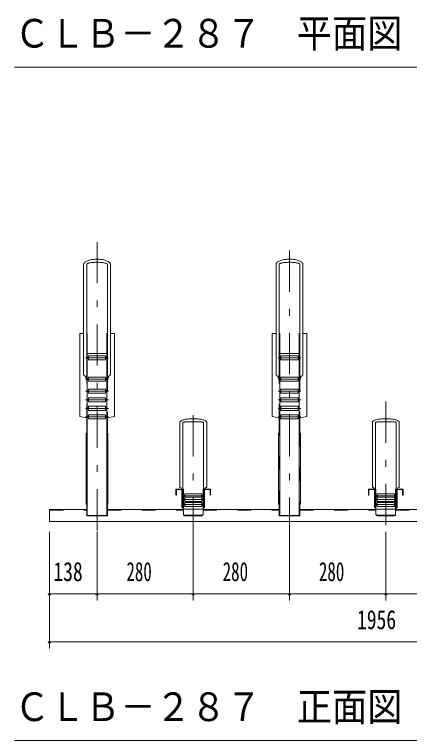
# Model space of a CAD drawing. Units: millimetres, scale not verified. Extents: x -5940 to 5940, y -6448 to 6448.
# Drawn here: x -1538 to -389, y 2163 to 4278 of the extents above; entities that cross this region are included whole.
import ezdxf
from ezdxf.enums import TextEntityAlignment as Align

# ---------------------------------------------------------------- set-up
doc = ezdxf.new("R2010")
doc.units = ezdxf.units.MM
doc.header["$LTSCALE"] = 10
doc.linetypes.add('USER2', pattern=[10, 4, -6])
doc.linetypes.add('USER3', pattern=[24, 12, -5, 2, -5])
for name, color, linetype, lineweight in [('0-2_2-0BOLD', 7, 'Continuous', 18), ('0-3_2-1HIDDEN', 3, 'USER2', 18), ('0-4_2-2CENTER', 3, 'USER3', 18), ('0-5_2-5DIM', 3, 'Continuous', 18)]:
    doc.layers.add(name, color=color, linetype=linetype, lineweight=lineweight)
doc.styles.add('ＭＳ ゴシック', font='')
doc.styles.get('ＭＳ ゴシック').set_extended_font_data('MS Gothic')

msp = doc.modelspace()

# ---------------------------------------------------------------- linework, layer by layer
at = {"layer": '0-2_2-0BOLD'}
for p, q in [((-1269.68, 3291.17), (-1326.48, 3291.17)), ((-1326.48, 3280.28), (-1323.08, 3280.28)), ((-1269.68, 3280.28), (-1273.08, 3280.28)), ((-766.48, 3291.17), (-709.68, 3291.17)), ((-766.48, 3280.28), (-763.08, 3280.28)), ((-709.68, 3280.28), (-713.08, 3280.28)), ((-1323.08, 3276.28), (-1326.48, 3276.28)), ((-1273.08, 3276.28), (-1269.68, 3276.28)), ((-763.08, 3276.28), (-766.48, 3276.28)), ((-713.08, 3276.28), (-709.68, 3276.28)), ((-1326.48, 3217.98), (-1323.08, 3217.98)), ((-1269.68, 3217.98), (-1273.08, 3217.98)), ((-766.48, 3217.98), (-763.08, 3217.98)), ((-709.68, 3217.98), (-713.08, 3217.98)), ((-1323.08, 3213.98), (-1326.48, 3213.98)), ((-1273.08, 3213.98), (-1269.68, 3213.98)), ((-763.08, 3213.98), (-766.48, 3213.98)), ((-713.08, 3213.98), (-709.68, 3213.98)), ((-1326.48, 3183.1), (-1323.08, 3183.1)), ((-1323.08, 3179.1), (-1326.48, 3179.1)), ((-1269.68, 3183.1), (-1273.08, 3183.1)), ((-1273.08, 3179.1), (-1269.68, 3179.1)), ((-766.48, 3183.1), (-763.08, 3183.1)), ((-763.08, 3179.1), (-766.48, 3179.1)), ((-709.68, 3183.1), (-713.08, 3183.1)), ((-713.08, 3179.1), (-709.68, 3179.1)), ((-1326.48, 3158.06), (-1323.08, 3158.06)), ((-1323.08, 3154.06), (-1326.48, 3154.06)), ((-1269.68, 3158.06), (-1273.08, 3158.06)), ((-1273.08, 3154.06), (-1269.68, 3154.06)), ((-766.48, 3158.06), (-763.08, 3158.06)), ((-763.08, 3154.06), (-766.48, 3154.06)), ((-709.68, 3158.06), (-713.08, 3158.06)), ((-713.08, 3154.06), (-709.68, 3154.06)), ((-1326.48, 3133.01), (-1323.08, 3133.01)), ((-1269.68, 3133.01), (-1273.08, 3133.01)), ((-766.48, 3133.01), (-763.08, 3133.01)), ((-709.68, 3133.01), (-713.08, 3133.01)), ((-1323.08, 3129.01), (-1326.48, 3129.01)), ((-1273.08, 3129.01), (-1269.68, 3129.01)), ((-763.08, 3129.01), (-766.48, 3129.01)), ((-713.08, 3129.01), (-709.68, 3129.01)), ((-1326.48, 3103.55), (-1328.08, 3103.55)), ((-1326.48, 3107.97), (-1323.08, 3107.97)), ((-1323.08, 3103.97), (-1326.48, 3103.97)), ((-1273.08, 3107.97), (-1269.68, 3107.97)), ((-1269.68, 3103.97), (-1273.08, 3103.97)), ((-1268.08, 3103.55), (-1269.68, 3103.55)), ((-768.08, 3103.55), (-766.48, 3103.55)), ((-763.08, 3107.97), (-766.48, 3107.97)), ((-766.48, 3103.97), (-763.08, 3103.97)), ((-709.68, 3107.97), (-713.08, 3107.97)), ((-713.08, 3103.97), (-709.68, 3103.97)), ((-709.68, 3103.55), (-708.08, 3103.55)), ((-1266.48, 3058.83), (-1269.68, 3058.83)), ((-1048.08, 2895.86), (-1066.88, 2895.86)), ((-1046.48, 2877.86), (-1043.08, 2877.86)), ((-989.68, 2877.86), (-993.08, 2877.86)), ((-988.08, 2894.26), (-988.08, 2837.46)), ((-483.08, 2877.86), (-486.48, 2877.86)), ((-429.68, 2877.86), (-433.08, 2877.86)), ((-428.08, 2895.86), (-409.28, 2895.86)), ((-409.28, 2877.86), (-409.28, 2894.26)), ((-1043.08, 2873.86), (-1046.48, 2873.86)), ((-1046.48, 2867.86), (-1043.08, 2867.86)), ((-1043.08, 2863.86), (-1046.48, 2863.86)), ((-1043.08, 2871.86), (-993.08, 2871.86)), ((-993.08, 2873.86), (-989.68, 2873.86)), ((-993.08, 2867.86), (-989.68, 2867.86)), ((-989.68, 2863.86), (-993.08, 2863.86)), ((-486.48, 2873.86), (-483.08, 2873.86)), ((-483.08, 2867.86), (-486.48, 2867.86)), ((-486.48, 2863.86), (-483.08, 2863.86)), ((-483.08, 2871.86), (-433.08, 2871.86)), ((-433.08, 2873.86), (-429.68, 2873.86)), ((-433.08, 2867.86), (-429.68, 2867.86)), ((-429.68, 2863.86), (-433.08, 2863.86)), ((-1329.68, 2851.43), (-1326.48, 2851.43)), ((-1046.48, 2835.86), (-1268.08, 2835.86)), ((-1043.08, 2852.86), (-1046.48, 2852.86)), ((-1046.48, 2848.86), (-1043.08, 2848.86)), ((-989.68, 2837.46), (-1046.48, 2837.46)), ((-989.68, 2852.86), (-993.08, 2852.86)), ((-993.08, 2848.86), (-989.68, 2848.86)), ((-768.08, 2835.86), (-989.68, 2835.86)), ((-766.48, 2851.43), (-769.68, 2851.43)), ((-768.08, 2817.8), (-768.08, 2851.43)), ((-486.48, 2835.86), (-708.08, 2835.86)), ((-483.08, 2852.86), (-486.48, 2852.86)), ((-486.48, 2848.86), (-483.08, 2848.86)), ((-429.68, 2837.46), (-486.48, 2837.46)), ((-433.08, 2852.86), (-429.68, 2852.86)), ((-429.68, 2848.86), (-433.08, 2848.86)), ((-208.08, 2835.86), (-429.68, 2835.86))]:
    msp.add_line(p, q, dxfattribs=at)
for points in [[(-1337.08, 3229.7), (-1337.08, 3550.49), (-1336.93, 3551.81), (-1336.49, 3553.12), (-1335.75, 3554.4), (-1334.73, 3555.66), (-1333.43, 3556.88), (-1331.86, 3558.05), (-1330.03, 3559.16), (-1327.96, 3560.2), (-1325.66, 3561.17), (-1323.15, 3562.06), (-1320.45, 3562.87), (-1317.58, 3563.57), (-1314.56, 3564.18), (-1311.42, 3564.69), (-1308.18, 3565.08), (-1304.85, 3565.37), (-1301.48, 3565.54), (-1298.08, 3565.6), (-1294.68, 3565.54), (-1291.31, 3565.37), (-1287.99, 3565.08), (-1284.74, 3564.69), (-1281.6, 3564.18), (-1278.58, 3563.57), (-1275.71, 3562.87), (-1273.01, 3562.06), (-1270.5, 3561.17), (-1268.21, 3560.2), (-1266.14, 3559.16), (-1264.31, 3558.05), (-1262.74, 3556.88), (-1261.43, 3555.66), (-1260.41, 3554.4), (-1259.67, 3553.12), (-1259.23, 3551.81), (-1259.08, 3550.49), (-1259.08, 3229.7)], [(-1268.08, 3221.06), (-1268.08, 3550.49), (-1268.2, 3551.02), (-1268.54, 3551.55), (-1269.1, 3552.07), (-1269.89, 3552.58), (-1270.89, 3553.07), (-1272.1, 3553.55), (-1273.51, 3553.99), (-1275.1, 3554.42), (-1276.87, 3554.81), (-1278.8, 3555.17), (-1280.87, 3555.49), (-1283.08, 3555.78), (-1285.4, 3556.03), (-1287.82, 3556.23), (-1290.32, 3556.39), (-1292.87, 3556.5), (-1295.47, 3556.57), (-1298.08, 3556.6), (-1300.7, 3556.57), (-1303.29, 3556.5), (-1305.85, 3556.39), (-1308.34, 3556.23), (-1310.76, 3556.03), (-1313.08, 3555.78), (-1315.29, 3555.49), (-1317.37, 3555.17), (-1319.3, 3554.81), (-1321.06, 3554.42), (-1322.66, 3553.99), (-1324.06, 3553.55), (-1325.27, 3553.07), (-1326.27, 3552.58), (-1327.06, 3552.07), (-1327.63, 3551.55), (-1327.97, 3551.02), (-1328.08, 3550.49), (-1328.08, 3221.06)], [(-699.08, 3229.7), (-699.08, 3550.49), (-699.23, 3551.81), (-699.67, 3553.12), (-700.41, 3554.4), (-701.43, 3555.66), (-702.74, 3556.88), (-704.31, 3558.05), (-706.13, 3559.16), (-708.21, 3560.2), (-710.5, 3561.17), (-713.01, 3562.06), (-715.71, 3562.87), (-718.58, 3563.57), (-721.6, 3564.18), (-724.74, 3564.69), (-727.99, 3565.08), (-731.31, 3565.37), (-734.68, 3565.54), (-738.08, 3565.6), (-741.48, 3565.54), (-744.85, 3565.37), (-748.18, 3565.08), (-751.42, 3564.69), (-754.56, 3564.18), (-757.58, 3563.57), (-760.45, 3562.87), (-763.15, 3562.06), (-765.66, 3561.17), (-767.96, 3560.2), (-770.03, 3559.16), (-771.86, 3558.05), (-773.43, 3556.88), (-774.73, 3555.66), (-775.75, 3554.4), (-776.49, 3553.12), (-776.93, 3551.81), (-777.08, 3550.49), (-777.08, 3229.7)], [(-768.08, 3221.06), (-768.08, 3550.49), (-767.97, 3551.02), (-767.63, 3551.55), (-767.06, 3552.07), (-766.27, 3552.58), (-765.27, 3553.07), (-764.06, 3553.55), (-762.66, 3553.99), (-761.06, 3554.42), (-759.3, 3554.81), (-757.37, 3555.17), (-755.29, 3555.49), (-753.08, 3555.78), (-750.76, 3556.03), (-748.34, 3556.23), (-745.85, 3556.39), (-743.29, 3556.5), (-740.7, 3556.57), (-738.08, 3556.6), (-735.47, 3556.57), (-732.87, 3556.5), (-730.32, 3556.39), (-727.82, 3556.23), (-725.4, 3556.03), (-723.08, 3555.78), (-720.87, 3555.49), (-718.8, 3555.17), (-716.87, 3554.81), (-715.1, 3554.42), (-713.51, 3553.99), (-712.1, 3553.55), (-710.89, 3553.07), (-709.89, 3552.58), (-709.1, 3552.07), (-708.54, 3551.55), (-708.2, 3551.02), (-708.08, 3550.49), (-708.08, 3221.06)], [(-1328.08, 3058.83), (-1328.08, 3103.55), (-1348.48, 3107.49), (-1348.48, 3348.63), (-1337.08, 3348.63)], [(-1328.08, 3348.63), (-1326.48, 3348.63), (-1326.48, 2819.02), (-1269.68, 2819.02), (-1269.68, 3348.63), (-1268.08, 3348.63)], [(-1259.08, 3348.63), (-1247.68, 3348.63), (-1247.68, 3107.49), (-1268.08, 3103.55), (-1268.08, 3058.83)], [(-768.08, 3058.83), (-768.08, 3103.55), (-788.48, 3107.49), (-788.48, 3348.63), (-777.08, 3348.63)], [(-768.08, 3348.63), (-766.48, 3348.63), (-766.48, 2819.02), (-709.68, 2819.02), (-709.68, 3348.63), (-708.08, 3348.63)], [(-699.08, 3348.63), (-687.68, 3348.63), (-687.68, 3107.49), (-708.08, 3103.55), (-708.08, 3058.83)], [(-1331.08, 3221.06), (-1331.08, 3225.2), (-1332.58, 3225.2)], [(-1263.58, 3225.2), (-1265.08, 3225.2), (-1265.08, 3221.06)], [(-772.58, 3225.2), (-771.08, 3225.2), (-771.08, 3221.06)], [(-705.08, 3221.06), (-705.08, 3225.2), (-703.58, 3225.2)], [(-979.08, 2900.86), (-979.08, 3090.58), (-979.23, 3091.47), (-979.67, 3092.36), (-980.41, 3093.24), (-981.43, 3094.09), (-982.74, 3094.92), (-984.31, 3095.72), (-986.14, 3096.47), (-988.21, 3097.18), (-990.5, 3097.85), (-993.01, 3098.45), (-995.71, 3099), (-998.58, 3099.48), (-1001.6, 3099.89), (-1004.74, 3100.24), (-1007.99, 3100.51), (-1011.31, 3100.7), (-1014.68, 3100.82), (-1018.08, 3100.86), (-1021.48, 3100.82), (-1024.85, 3100.7), (-1028.18, 3100.51), (-1031.42, 3100.24), (-1034.56, 3099.89), (-1037.58, 3099.48), (-1040.45, 3099), (-1043.15, 3098.45), (-1045.66, 3097.85), (-1047.96, 3097.18), (-1050.03, 3096.47), (-1051.86, 3095.72), (-1053.43, 3094.92), (-1054.73, 3094.09), (-1055.75, 3093.24), (-1056.49, 3092.36), (-1056.93, 3091.47), (-1057.08, 3090.58), (-1057.08, 2900.86)], [(-969.28, 2895.86), (-988.08, 2895.86), (-988.08, 3090.58), (-988.2, 3090.69), (-988.54, 3090.8), (-989.1, 3090.91), (-989.89, 3091.01), (-990.89, 3091.12), (-992.1, 3091.22), (-993.51, 3091.31), (-995.1, 3091.4), (-996.87, 3091.48), (-998.8, 3091.56), (-1000.87, 3091.63), (-1003.08, 3091.69), (-1005.4, 3091.74), (-1007.82, 3091.78), (-1010.32, 3091.81), (-1012.87, 3091.84), (-1015.47, 3091.85), (-1018.08, 3091.86), (-1020.7, 3091.85), (-1023.29, 3091.84), (-1025.85, 3091.81), (-1028.34, 3091.78), (-1030.76, 3091.74), (-1033.08, 3091.69), (-1035.29, 3091.63), (-1037.37, 3091.56), (-1039.29, 3091.48), (-1041.06, 3091.4), (-1042.66, 3091.31), (-1044.06, 3091.22), (-1045.27, 3091.12), (-1046.27, 3091.01), (-1047.06, 3090.91), (-1047.63, 3090.8), (-1047.97, 3090.69), (-1048.08, 3090.58), (-1048.08, 2895.86)], [(-506.88, 2895.86), (-488.08, 2895.86), (-488.08, 3090.58), (-487.97, 3090.69), (-487.63, 3090.8), (-487.06, 3090.91), (-486.27, 3091.01), (-485.27, 3091.12), (-484.06, 3091.22), (-482.66, 3091.31), (-481.06, 3091.4), (-479.29, 3091.48), (-477.37, 3091.56), (-475.29, 3091.63), (-473.08, 3091.69), (-470.76, 3091.74), (-468.34, 3091.78), (-465.85, 3091.81), (-463.29, 3091.84), (-460.7, 3091.85), (-458.08, 3091.86), (-455.47, 3091.85), (-452.87, 3091.84), (-450.32, 3091.81), (-447.82, 3091.78), (-445.4, 3091.74), (-443.08, 3091.69), (-440.87, 3091.63), (-438.8, 3091.56), (-436.87, 3091.48), (-435.1, 3091.4), (-433.51, 3091.31), (-432.1, 3091.22), (-430.89, 3091.12), (-429.89, 3091.01), (-429.1, 3090.91), (-428.54, 3090.8), (-428.2, 3090.69), (-428.08, 3090.58), (-428.08, 2895.86)], [(-495.75, 3093.24), (-496.49, 3092.36), (-496.93, 3091.47), (-497.08, 3090.58), (-497.08, 2900.86)], [(-419.08, 2900.86), (-419.08, 3090.58), (-419.23, 3091.47), (-419.67, 3092.36), (-420.41, 3093.24), (-421.43, 3094.09), (-422.74, 3094.92), (-424.31, 3095.72), (-426.14, 3096.47), (-428.21, 3097.18), (-430.5, 3097.85), (-433.01, 3098.45), (-435.71, 3099), (-438.58, 3099.48), (-441.6, 3099.89), (-444.74, 3100.24), (-447.99, 3100.51), (-451.31, 3100.7), (-454.68, 3100.82), (-458.08, 3100.86), (-461.48, 3100.82), (-464.85, 3100.7), (-468.18, 3100.51), (-471.42, 3100.24), (-474.56, 3099.89), (-477.58, 3099.48), (-480.45, 3099), (-483.15, 3098.45), (-485.66, 3097.85), (-487.96, 3097.18), (-490.03, 3096.47), (-491.86, 3095.72), (-493.43, 3094.92), (-494.73, 3094.09), (-495.75, 3093.24)], [(-1329.68, 2851.43), (-1329.68, 3058.83), (-1326.48, 3058.83)], [(-1266.48, 3058.83), (-1266.48, 2851.43), (-1269.68, 2851.43)], [(-769.68, 2851.43), (-769.68, 3058.83), (-766.48, 3058.83)], [(-709.68, 3058.83), (-706.48, 3058.83), (-706.48, 2851.43), (-709.68, 2851.43)], [(-1066.88, 2894.26), (-1066.88, 2877.86), (-1068.48, 2877.86), (-1068.48, 2894.26)], [(-1066.88, 2894.26), (-1048.08, 2894.26), (-1048.08, 2837.46)], [(-1048.08, 2841.86), (-1051.08, 2841.86), (-1051.08, 2894.26)], [(-1046.48, 2894.26), (-1046.48, 2821.71), (-1046.46, 2821.41), (-1046.41, 2821.1), (-1046.31, 2820.8), (-1046.18, 2820.51), (-1046.01, 2820.22), (-1045.81, 2819.95), (-1045.58, 2819.69), (-1045.31, 2819.44), (-1045.02, 2819.21), (-1044.7, 2819.01), (-1044.35, 2818.82), (-1043.98, 2818.65), (-1043.59, 2818.51), (-1043.19, 2818.39), (-1042.78, 2818.3), (-1042.35, 2818.23), (-1041.92, 2818.19), (-1041.48, 2818.18), (-994.68, 2818.18), (-994.25, 2818.19), (-993.81, 2818.23), (-993.39, 2818.3), (-992.97, 2818.39), (-992.57, 2818.51), (-992.18, 2818.65), (-991.81, 2818.82), (-991.47, 2819.01), (-991.15, 2819.21), (-990.85, 2819.44), (-990.59, 2819.69), (-990.35, 2819.95), (-990.15, 2820.22), (-989.98, 2820.51), (-989.85, 2820.8), (-989.76, 2821.1), (-989.7, 2821.41), (-989.68, 2821.71), (-989.68, 2894.26)], [(-988.08, 2841.86), (-985.08, 2841.86), (-985.08, 2894.26)], [(-988.08, 2894.26), (-969.28, 2894.26), (-969.28, 2877.86), (-967.68, 2877.86), (-967.68, 2894.26)], [(-488.08, 2837.46), (-488.08, 2894.26), (-506.88, 2894.26), (-506.88, 2877.86), (-508.48, 2877.86), (-508.48, 2894.26)], [(-491.08, 2894.26), (-491.08, 2841.86), (-488.08, 2841.86)], [(-429.68, 2894.26), (-429.68, 2821.71), (-429.7, 2821.41), (-429.76, 2821.1), (-429.85, 2820.8), (-429.98, 2820.51), (-430.15, 2820.22), (-430.35, 2819.95), (-430.59, 2819.69), (-430.85, 2819.44), (-431.15, 2819.21), (-431.47, 2819.01), (-431.81, 2818.82), (-432.18, 2818.65), (-432.57, 2818.51), (-432.97, 2818.39), (-433.39, 2818.3), (-433.81, 2818.23), (-434.25, 2818.19), (-434.68, 2818.18), (-481.48, 2818.18), (-481.92, 2818.19), (-482.35, 2818.23), (-482.78, 2818.3), (-483.19, 2818.39), (-483.59, 2818.51), (-483.98, 2818.65), (-484.35, 2818.82), (-484.7, 2819.01), (-485.02, 2819.21), (-485.31, 2819.44), (-485.58, 2819.69), (-485.81, 2819.95), (-486.01, 2820.22), (-486.18, 2820.51), (-486.31, 2820.8), (-486.41, 2821.1), (-486.46, 2821.41), (-486.48, 2821.71), (-486.48, 2894.26)], [(-409.28, 2894.26), (-428.08, 2894.26), (-428.08, 2837.46)], [(-428.08, 2841.86), (-425.08, 2841.86), (-425.08, 2894.26)], [(-407.68, 2894.26), (-407.68, 2877.86), (-409.28, 2877.86)], [(-1326.48, 2835.86), (-1436.08, 2835.86), (-1436.08, 2800.86), (519.92, 2800.86), (519.92, 2835.86), (411.92, 2835.86)], [(-1268.08, 2851.43), (-1268.08, 2817.8), (-1328.08, 2817.8), (-1328.08, 2851.43)], [(-708.08, 2851.43), (-708.08, 2817.8), (-768.08, 2817.8)], [(-989.68, 2822.85), (-989.7, 2822.54), (-989.76, 2822.23), (-989.85, 2821.93), (-989.98, 2821.64), (-990.15, 2821.35), (-990.35, 2821.08), (-990.59, 2820.82), (-990.85, 2820.57), (-991.15, 2820.35), (-991.47, 2820.14), (-991.81, 2819.95), (-992.18, 2819.78), (-992.57, 2819.64), (-992.97, 2819.52), (-993.39, 2819.43), (-993.81, 2819.36), (-994.25, 2819.32), (-994.68, 2819.31), (-1041.48, 2819.31), (-1041.92, 2819.32), (-1042.35, 2819.36), (-1042.78, 2819.43), (-1043.19, 2819.52), (-1043.59, 2819.64), (-1043.98, 2819.78), (-1044.35, 2819.95), (-1044.7, 2820.14), (-1045.02, 2820.35), (-1045.31, 2820.57), (-1045.58, 2820.82), (-1045.81, 2821.08), (-1046.01, 2821.35), (-1046.18, 2821.64), (-1046.31, 2821.93), (-1046.41, 2822.23), (-1046.46, 2822.54), (-1046.48, 2822.85)], [(-429.68, 2822.85), (-429.7, 2822.54), (-429.76, 2822.23), (-429.85, 2821.93), (-429.98, 2821.64), (-430.15, 2821.35), (-430.35, 2821.08), (-430.59, 2820.82), (-430.85, 2820.57), (-431.15, 2820.35), (-431.47, 2820.14), (-431.81, 2819.95), (-432.18, 2819.78), (-432.57, 2819.64), (-432.97, 2819.52), (-433.39, 2819.43), (-433.81, 2819.36), (-434.25, 2819.32), (-434.68, 2819.31), (-481.48, 2819.31), (-481.92, 2819.32), (-482.35, 2819.36), (-482.78, 2819.43), (-483.19, 2819.52), (-483.59, 2819.64), (-483.98, 2819.78), (-484.35, 2819.95), (-484.7, 2820.14), (-485.02, 2820.35), (-485.31, 2820.57), (-485.58, 2820.82), (-485.81, 2821.08), (-486.01, 2821.35), (-486.18, 2821.64), (-486.31, 2821.93), (-486.41, 2822.23), (-486.46, 2822.54), (-486.48, 2822.85)]]:
    msp.add_lwpolyline(points, dxfattribs=at)
for points in [[(-1273.08, 3272.28), (-1323.08, 3272.28), (-1323.08, 3284.28), (-1273.08, 3284.28)], [(-763.08, 3272.28), (-713.08, 3272.28), (-713.08, 3284.28), (-763.08, 3284.28)], [(-1273.08, 3209.98), (-1323.08, 3209.98), (-1323.08, 3221.98), (-1273.08, 3221.98)], [(-763.08, 3209.98), (-713.08, 3209.98), (-713.08, 3221.98), (-763.08, 3221.98)], [(-1273.08, 3175.1), (-1323.08, 3175.1), (-1323.08, 3187.1), (-1273.08, 3187.1)], [(-763.08, 3175.1), (-713.08, 3175.1), (-713.08, 3187.1), (-763.08, 3187.1)], [(-1273.08, 3150.06), (-1323.08, 3150.06), (-1323.08, 3162.06), (-1273.08, 3162.06)], [(-763.08, 3150.06), (-713.08, 3150.06), (-713.08, 3162.06), (-763.08, 3162.06)], [(-1273.08, 3125.01), (-1323.08, 3125.01), (-1323.08, 3137.01), (-1273.08, 3137.01)], [(-763.08, 3125.01), (-713.08, 3125.01), (-713.08, 3137.01), (-763.08, 3137.01)], [(-1273.08, 3099.97), (-1323.08, 3099.97), (-1323.08, 3111.97), (-1273.08, 3111.97)], [(-763.08, 3099.97), (-713.08, 3099.97), (-713.08, 3111.97), (-763.08, 3111.97)], [(-1043.08, 2859.86), (-1043.08, 2881.86), (-993.08, 2881.86), (-993.08, 2859.86)], [(-483.08, 2881.86), (-433.08, 2881.86), (-433.08, 2859.86), (-483.08, 2859.86)], [(-993.08, 2844.86), (-993.08, 2856.86), (-1043.08, 2856.86), (-1043.08, 2844.86)], [(-433.08, 2856.86), (-483.08, 2856.86), (-483.08, 2844.86), (-433.08, 2844.86)]]:
    msp.add_lwpolyline(points, close=True, dxfattribs=at)
for centre, radius, start, end in [((-1332.58, 3229.7), 4.5, 180, 270), ((-1329.58, 3221.06), 1.5, 180, 0), ((-1266.58, 3221.06), 1.5, 180, 0), ((-1263.58, 3229.7), 4.5, 270, 0), ((-772.58, 3229.7), 4.5, 180, 270), ((-769.58, 3221.06), 1.5, 180, 0), ((-706.58, 3221.06), 1.5, 180, 0), ((-703.58, 3229.7), 4.5, 270, 0), ((-1057.8, 2893.89), 7, 16.28546, 84.10339), ((-978.36, 2893.89), 7, 95.89659, 163.71452), ((-497.8, 2893.89), 7, 16.28546, 84.10339), ((-418.36, 2893.89), 7, 95.89659, 163.71452), ((-1066.88, 2894.26), 1.6, 90, 180), ((-1048.08, 2894.26), 1.6, 0, 90), ((-988.08, 2894.26), 1.6, 90, 180), ((-969.28, 2894.26), 1.6, 0, 90), ((-506.88, 2894.26), 1.6, 90, 180), ((-488.08, 2894.26), 1.6, 0, 90), ((-428.08, 2894.26), 1.6, 90, 180), ((-409.28, 2894.26), 1.6, 0, 90), ((-1046.48, 2837.46), 1.6, 180, 270), ((-989.68, 2837.46), 1.6, 270, 0), ((-486.48, 2837.46), 1.6, 180, 270), ((-429.68, 2837.46), 1.6, 270, 0)]:
    msp.add_arc(centre, radius, start, end, dxfattribs=at)
at = {"layer": '0-3_2-1HIDDEN'}
for p, q in [((-1328.08, 3103.55), (-1328.08, 3221.06)), ((-1268.08, 3221.06), (-1268.08, 3103.55)), ((-768.08, 3103.55), (-768.08, 3221.06)), ((-708.08, 3221.06), (-708.08, 3103.55)), ((-1328.08, 2851.43), (-1328.08, 3058.83)), ((-1268.08, 3058.83), (-1268.08, 2851.43)), ((-768.08, 2851.43), (-768.08, 3058.83)), ((-708.08, 3058.83), (-708.08, 2851.43)), ((-1436.08, 2834.26), (-1326.48, 2834.26)), ((-1268.08, 2834.26), (-1046.48, 2834.26)), ((-989.68, 2834.26), (-768.08, 2834.26)), ((-708.08, 2834.26), (-486.48, 2834.26)), ((-429.68, 2834.26), (-208.08, 2834.26))]:
    msp.add_line(p, q, dxfattribs=at)
at = {"layer": '0-4_2-2CENTER'}
for p, q in [((-1298.08, 3615.6), (-1298.08, 2750.86)), ((-738.08, 2750.86), (-738.08, 3615.6)), ((-1264.68, 3278.28), (-1331.48, 3278.28)), ((-704.68, 3278.28), (-771.48, 3278.28)), ((-1331.48, 3215.98), (-1264.68, 3215.98)), ((-771.48, 3215.98), (-704.68, 3215.98)), ((-1331.48, 3181.1), (-1264.68, 3181.1)), ((-771.48, 3181.1), (-704.68, 3181.1)), ((-1264.68, 3156.06), (-1331.48, 3156.06)), ((-704.68, 3156.06), (-771.48, 3156.06)), ((-1331.48, 3131.01), (-1264.68, 3131.01)), ((-1018.08, 2750.86), (-1018.08, 3150.86)), ((-771.48, 3131.01), (-704.68, 3131.01)), ((-458.08, 3150.86), (-458.08, 2750.86)), ((-1264.68, 3105.97), (-1331.48, 3105.97)), ((-704.68, 3105.97), (-771.48, 3105.97)), ((-1051.48, 2875.86), (-984.68, 2875.86)), ((-984.68, 2865.86), (-1051.48, 2865.86)), ((-491.48, 2875.86), (-424.68, 2875.86)), ((-424.68, 2865.86), (-491.48, 2865.86)), ((-1051.48, 2850.86), (-984.68, 2850.86)), ((-491.48, 2850.86), (-424.68, 2850.86))]:
    msp.add_line(p, q, dxfattribs=at)
at = {"layer": '0-5_2-5DIM'}
for p, q in [((-1538.08, 4125.47), (621.92, 4125.47)), ((-1436.08, 2430.86), (-1436.08, 2770.86)), ((-1298.08, 2770.86), (-1298.08, 2570.86)), ((-1018.08, 2570.86), (-1018.08, 2770.86)), ((-738.08, 2570.86), (-738.08, 2770.86)), ((-458.08, 2770.86), (-458.08, 2570.86)), ((-1432.08, 2590.86), (-1440.08, 2590.86)), ((-1436.08, 2590.86), (519.92, 2590.86)), ((-1294.08, 2590.86), (-1302.08, 2590.86)), ((-1014.08, 2590.86), (-1022.08, 2590.86)), ((-734.08, 2590.86), (-742.08, 2590.86)), ((-454.08, 2590.86), (-462.08, 2590.86)), ((-1432.08, 2450.86), (-1440.08, 2450.86)), ((519.92, 2450.86), (-1436.08, 2450.86)), ((621.92, 2163.36), (-1538.08, 2163.36))]:
    msp.add_line(p, q, dxfattribs=at)
for centre in [(-1436.08, 2590.86), (-1298.08, 2590.86), (-1018.08, 2590.86), (-738.08, 2590.86), (-458.08, 2590.86), (-1436.08, 2450.86)]:
    msp.add_arc(centre, 4, 180, 0, dxfattribs=at)

# ---------------------------------------------------------------- texts
at = {"layer": '0-5_2-5DIM', "color": 7, "style": 'ＭＳ ゴシック'}
for s, height, width, p in [('ＣＬＢ－２８７\u3000平面図\u3000Ｓ＝１／２０', 83.58, 0.9, (-1538.08, 4156.87)), ('138', 55.72, 0.75, (-1425.07, 2610.86)), ('280', 55.72, 0.65, (-1212.58, 2610.86)), ('280', 55.72, 0.65, (-932.58, 2610.86)), ('280', 55.72, 0.65, (-652.58, 2610.86)), ('1956', 55.72, 0.75, (-541.66, 2470.86)), ('ＣＬＢ－２８７\u3000正面図\u3000Ｓ＝１／２０', 83.58, 0.9, (-1538.08, 2194.76))]:
    msp.add_text(s, height=height, dxfattribs=dict(at, width=width)).set_placement(p, align=Align.BOTTOM_LEFT)

doc.saveas('drawing.dxf')
